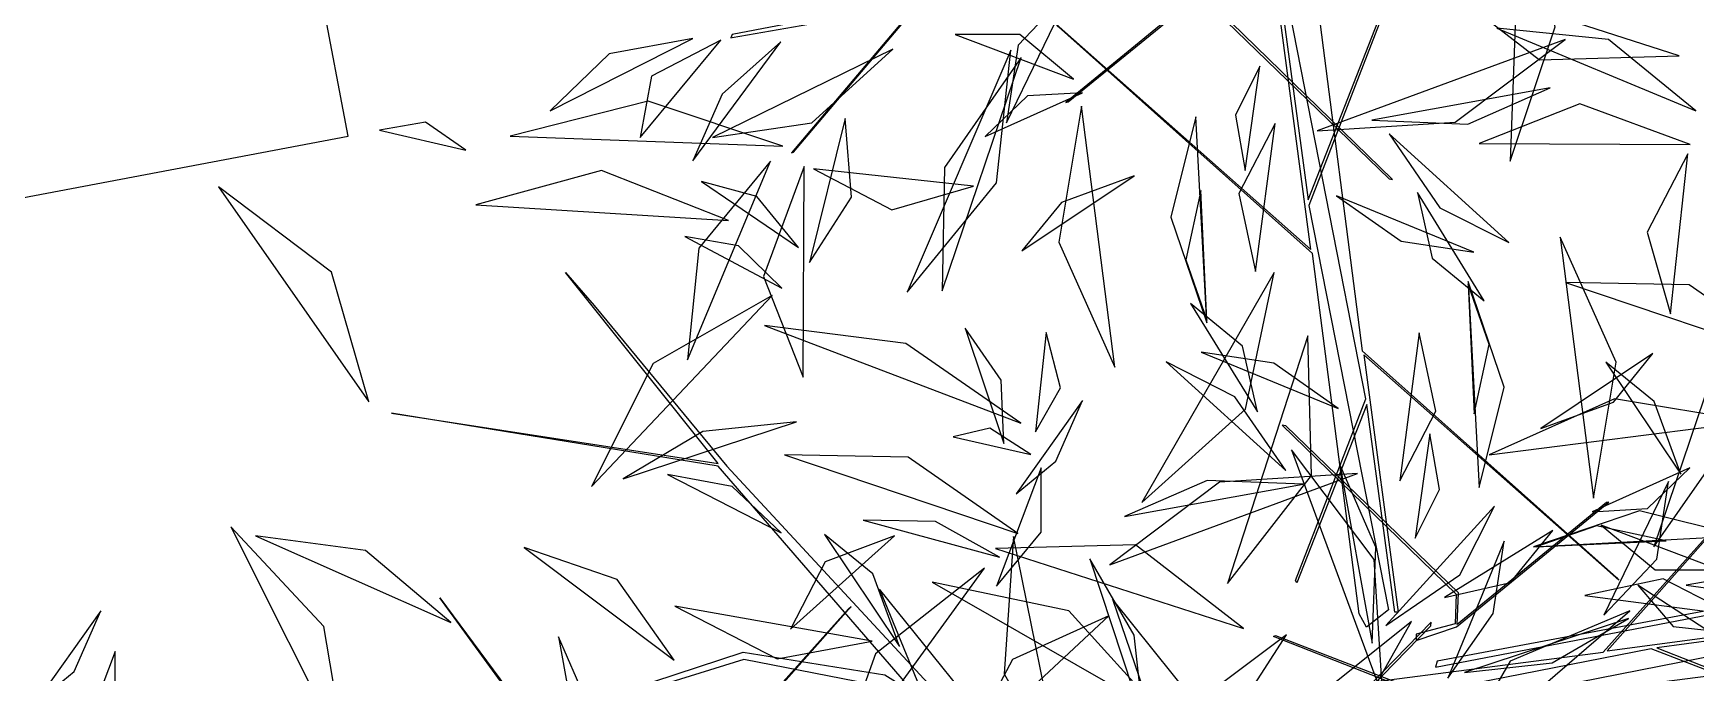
# Model space of a CAD drawing. Header units: centimetres. Extents: x 197412 to 267601, y -375791 to -305433.
# Drawn here: x 220782 to 222001, y -371177 to -370707 of the extents above; entities that cross this region are included whole.
import ezdxf

# ---------------------------------------------------------------- set-up
doc = ezdxf.new("R2010")
doc.units = ezdxf.units.CM
doc.layers.add('3-BAT C-Niveau 0', color=250, linetype='Continuous')

# ---------------------------------------------------------------- blocks, each defined once
blk = doc.blocks.new('Groupe-228-1')
at = {"linetype": 'Continuous', "flags": 128}
for points in [[(13902.76, -49922.32), (13896.39, -49918.16), (13886.11, -49916.16), (13850.01, -49927.38), (13849.8, -49927.21), (13869.25, -49921.17), (13869.53, -49919.46), (13863.84, -49911.64), (13869.69, -49919.55), (13869.54, -49921.06), (13886.06, -49915.62), (13896.46, -49917.29), (13898.68, -49918.68), (13884.24, -49901.98), (13860.3, -49898.09), (13884.24, -49901.78), (13873.05, -49887.76), (13875.15, -49890.18), (13884.88, -49901.98), (13901.16, -49919.59), (13900.65, -49919.78), (13898.68, -49918.68), (13902.99, -49921.27)], [(13965.93, -49896.83), (13949.39, -49915.52), (13968.29, -49913.01), (13968.27, -49913.25), (13953.04, -49915.31), (13966.12, -49920.43), (13965.95, -49920.52), (13952.62, -49915.37), (13922.94, -49921.2), (13921.68, -49919.59), (13922.65, -49919.04), (13949.1, -49915.63), (13965.74, -49897)], [(13893.98, -49912.26), (13877.44, -49930.95), (13896.33, -49928.43), (13896.31, -49928.67), (13881.09, -49930.74), (13894.16, -49935.86), (13894, -49935.95), (13880.66, -49930.8), (13850.99, -49936.63), (13849.72, -49935.02), (13850.69, -49934.46), (13877.15, -49931.06), (13893.79, -49912.43)], [(13920.69, -49923.24), (13921.7, -49926.2), (13930.86, -49937.36), (13930.83, -49937.19), (13921.88, -49926.23), (13924.19, -49926.34), (13936.47, -49913.68), (13936.51, -49913.41), (13924.11, -49926.16), (13921.93, -49926.1), (13921.17, -49923.23)], [(13925.12, -49938.09), (13941.66, -49919.39), (13922.77, -49921.91), (13922.79, -49921.67), (13938.01, -49919.61), (13924.94, -49914.48), (13925.1, -49914.39), (13938.44, -49919.55), (13968.11, -49913.72), (13969.38, -49915.33), (13968.41, -49915.88), (13941.96, -49919.28), (13925.31, -49937.91)]]:
    blk.add_lwpolyline(points, close=True, dxfattribs=at)
at = {"linetype": 'Continuous'}
for points in [[(13942.29, -49879.59, -186.41), (13945.59, -49869.72, -187.61), (13943.03, -49859.62, -186.97), (13943.03, -49859.62, -186.97), (13942.29, -49879.59, -186.41)], [(13955.89, -49875.9, -186.4), (13949.5, -49870.66, -186.75), (13941.3, -49869.82, -187), (13941.3, -49869.82, -187), (13955.89, -49875.9, -186.4)], [(13883.82, -49877.85, -212.86), (13891.09, -49876.78, -209.91), (13897.05, -49871.37, -208.14), (13897.05, -49871.37, -208.14), (13883.82, -49877.85, -212.86)], [(13883.82, -49877.85, -212.86), (13891.09, -49876.78, -209.91), (13897.05, -49871.37, -208.14), (13897.05, -49871.37, -208.14), (13883.82, -49877.85, -212.86)], [(13898.08, -49889.2, -223.66), (13904.63, -49881.18, -222.36), (13905.7, -49871.43, -219.58), (13905.7, -49871.43, -219.58), (13898.08, -49889.2, -223.66)], [(13955.48, -49878.36, -182.25), (13947.4, -49875.38, -178.08), (13940.02, -49878.29, -173.29), (13940.02, -49878.29, -173.29), (13955.48, -49878.36, -182.25)], [(13865.74, -49878.79, -211.21), (13862.79, -49876.73, -209.03), (13859.4, -49877.31, -206.71), (13859.4, -49877.31, -206.71), (13865.74, -49878.79, -211.21)], [(13865.74, -49878.79, -211.21), (13862.79, -49876.73, -209.03), (13859.4, -49877.31, -206.71), (13859.4, -49877.31, -206.71), (13865.74, -49878.79, -211.21)], [(13890.94, -49887.03, -232.48), (13894, -49882.23, -232.45), (13893.54, -49876.46, -231.83), (13893.54, -49876.46, -231.83), (13890.94, -49887.03, -232.48)], [(13955.32, -49879.05, -181.99), (13952.32, -49884.79, -181.12), (13954.04, -49890.79, -179.03), (13954.04, -49890.79, -179.03), (13955.32, -49879.05, -181.99)], [(13884.99, -49883.94, -228.35), (13875.69, -49880.27, -229.1), (13866.47, -49882.8, -232.12), (13866.47, -49882.8, -232.12), (13884.99, -49883.94, -228.35)], [(13858.63, -49897.24, -215.07), (13855.9, -49887.73, -213.8), (13847.62, -49881.48, -214.42), (13847.62, -49881.48, -214.42), (13858.63, -49897.24, -215.07)], [(13890.12, -49885.93, -232.75), (13887.06, -49882.19, -233.5), (13883.01, -49881.09, -235.42), (13883.01, -49881.09, -235.42), (13890.12, -49885.93, -232.75)], [(13888.91, -49888.9, -229.3), (13885.72, -49885.81, -228.25), (13881.78, -49885.11, -226.49), (13881.78, -49885.11, -226.49), (13888.91, -49888.9, -229.3)], [(13915.29, -49904.64, -220.09), (13922.88, -49897.78, -220.53), (13924.98, -49887.76, -219.34), (13924.98, -49887.76, -219.34), (13915.29, -49904.64, -220.09)], [(13963.48, -49894.27, -207.25), (13955.42, -49888.65, -205.29), (13946.35, -49888.48, -201.98), (13946.35, -49888.48, -201.98), (13963.48, -49894.27, -207.25)], [(13888.19, -49889.44, -228.97), (13879.47, -49894.44, -227.8), (13874.95, -49903.45, -227.09), (13874.95, -49903.45, -227.09), (13888.19, -49889.44, -228.97)], [(13906.43, -49898.81, -212.64), (13897.98, -49892.96, -211.07), (13887.64, -49891.65, -212.06), (13887.64, -49891.65, -212.06), (13906.43, -49898.81, -212.64)], [(13906.43, -49898.81, -212.64), (13897.98, -49892.96, -211.07), (13887.64, -49891.65, -212.06), (13887.64, -49891.65, -212.06), (13906.43, -49898.81, -212.64)], [(13905.18, -49900.3, -172.05), (13904.97, -49895.66, -171.7), (13902.35, -49891.83, -172.02), (13902.35, -49891.83, -172.02), (13905.18, -49900.3, -172.05)], [(13905.18, -49900.3, -172.05), (13904.97, -49895.66, -171.7), (13902.35, -49891.83, -172.02), (13902.35, -49891.83, -172.02), (13905.18, -49900.3, -172.05)], [(13907.49, -49899.46, -213.12), (13909.34, -49896.22, -210.71), (13908.29, -49892.16, -208.62), (13908.29, -49892.16, -208.62), (13907.49, -49899.46, -213.12)], [(13907.49, -49899.46, -213.12), (13909.34, -49896.22, -210.71), (13908.29, -49892.16, -208.62), (13908.29, -49892.16, -208.62), (13907.49, -49899.46, -213.12)], [(13921.58, -49910.58, -220.85), (13927.73, -49902.66, -221.31), (13927.45, -49892.4, -222.56), (13927.45, -49892.4, -222.56), (13921.58, -49910.58, -220.85)], [(13954.8, -49902.55, -210.84), (13952.85, -49897.22, -209.98), (13949.3, -49894.33, -207.2), (13949.3, -49894.33, -207.2), (13954.8, -49902.55, -210.84)], [(13906.07, -49904, -171.59), (13908.98, -49901.61, -169.03), (13910.93, -49897.15, -167.96), (13910.93, -49897.15, -167.96), (13906.07, -49904, -171.59)], [(13959.92, -49898.69, -179.52), (13949.94, -49897.03, -178.73), (13940.75, -49901.14, -177.91), (13940.75, -49901.14, -177.91), (13959.92, -49898.69, -179.52)], [(13889.98, -49898.71, -196.26), (13883.11, -49899.43, -195.05), (13877.26, -49902.91, -196.39), (13877.26, -49902.91, -196.39), (13889.98, -49898.71, -196.26)], [(13907.15, -49901.11, -212.09), (13904.16, -49899.19, -209.87), (13901.47, -49899.82, -207.1), (13901.47, -49899.82, -207.1), (13907.15, -49901.11, -212.09)], [(13907.15, -49901.11, -212.09), (13904.16, -49899.19, -209.87), (13901.47, -49899.82, -207.1), (13901.47, -49899.82, -207.1), (13907.15, -49901.11, -212.09)], [(13906.21, -49906.92, -207.25), (13898.16, -49901.3, -205.29), (13889.09, -49901.13, -201.98), (13889.09, -49901.13, -201.98), (13906.21, -49906.92, -207.25)], [(13932.96, -49918.93, -225.36), (13932.33, -49908.81, -224.7), (13926.25, -49900.78, -224), (13926.25, -49900.78, -224), (13932.96, -49918.93, -225.36)], [(13888.86, -49906.85, -195.33), (13885.25, -49903.46, -195.1), (13880.53, -49902.59, -194.26), (13880.53, -49902.59, -194.26), (13888.86, -49906.85, -195.33)], [(13904.63, -49910.77, -215.21), (13907.9, -49906.82, -213.09), (13907.9, -49902.09, -210.46), (13907.9, -49902.09, -210.46), (13904.63, -49910.77, -215.21)], [(13932.17, -49914.95, -183.78), (13932.45, -49907.91, -183.14), (13929.81, -49901.85, -184.94), (13929.81, -49901.85, -184.94), (13932.17, -49914.95, -183.78)], [(13933.18, -49913.67, -176.88), (13938.6, -49909.94, -176.9), (13941.15, -49904.9, -174.04), (13941.15, -49904.9, -174.04), (13933.18, -49913.67, -176.88)], [(13904.85, -49908.64, -204.62), (13900.16, -49906.02, -205.07), (13894.86, -49905.94, -204.23), (13894.86, -49905.94, -204.23), (13904.85, -49908.64, -204.62)], [(13959.13, -49907.07, -247.3), (13951.77, -49905.24, -244.69), (13944.01, -49907.89, -243.35), (13944.01, -49907.89, -243.35), (13959.13, -49907.07, -247.3)], [(13959.13, -49907.07, -247.3), (13951.77, -49905.24, -244.69), (13944.01, -49907.89, -243.35), (13944.01, -49907.89, -243.35), (13959.13, -49907.07, -247.3)], [(13856.95, -49923.24, -194.97), (13855.32, -49913.73, -192.57), (13848.52, -49906.43, -191.31), (13848.52, -49906.43, -191.31), (13856.95, -49923.24, -194.97)], [(13864.63, -49913.45, -201.48), (13858.38, -49908.16, -202.35), (13850.33, -49907.09, -201.76), (13850.33, -49907.09, -201.76), (13864.63, -49913.45, -201.48)], [(13897.16, -49907.09, -184.69), (13892.09, -49909, -183.17), (13889.53, -49913.92, -181.63), (13889.53, -49913.92, -181.63), (13897.16, -49907.09, -184.69)], [(13897.53, -49915.2, -210.84), (13895.58, -49909.86, -209.98), (13892.03, -49906.98, -207.2), (13892.03, -49906.98, -207.2), (13897.53, -49915.2, -210.84)], [(13905.88, -49907.13, -176.08), (13905.21, -49917.21, -174.79), (13909.48, -49924.84, -170.69), (13909.48, -49924.84, -170.69), (13905.88, -49907.13, -176.08)], [(13937.48, -49911.6, -161.32), (13942.31, -49910.51, -161.24), (13945.42, -49906.69, -160.95), (13945.42, -49906.69, -160.95), (13937.48, -49911.6, -161.32)], [(13937.73, -49917.52, -228.81), (13941.05, -49912.79, -229.15), (13941.86, -49907.47, -227.32), (13941.86, -49907.47, -227.32), (13937.73, -49917.52, -228.81)], [(13953.73, -49907.44, -223.21), (13948.63, -49906.35, -222.61), (13944.2, -49907.88, -220.88), (13944.2, -49907.88, -220.88), (13953.73, -49907.44, -223.21)], [(13953.73, -49907.44, -223.21), (13948.63, -49906.35, -222.61), (13944.2, -49907.88, -220.88), (13944.2, -49907.88, -220.88), (13953.73, -49907.44, -223.21)], [(13881.01, -49916.2, -207.16), (13876.83, -49910.28, -205.48), (13870.02, -49907.93, -203.83), (13870.02, -49907.93, -203.83), (13881.01, -49916.2, -207.16)], [(13881.01, -49916.2, -207.16), (13876.83, -49910.28, -205.48), (13870.02, -49907.93, -203.83), (13870.02, -49907.93, -203.83), (13881.01, -49916.2, -207.16)], [(13915.43, -49920.79, -200.44), (13914.72, -49914.37, -199.26), (13911.48, -49908.76, -200.49), (13911.48, -49908.76, -200.49), (13915.43, -49920.79, -200.44)], [(13903.76, -49909.45, -204.31), (13895.77, -49915.74, -204.16), (13892.41, -49925.08, -202.67), (13892.41, -49925.08, -202.67), (13903.76, -49909.45, -204.31)], [(13962.86, -49911.76, -197.01), (13959.26, -49909.99, -196.39), (13955.19, -49910.69, -196.61), (13955.19, -49910.69, -196.61), (13962.86, -49911.76, -197.01)], [(13896.05, -49910.99, -205.3), (13899.2, -49918.63, -204.92), (13905.91, -49923.22, -203.9), (13905.91, -49923.22, -203.9), (13896.05, -49910.99, -205.3)], [(13958.64, -49912.89, -186.16), (13953.51, -49910.24, -185.75), (13947.77, -49911.46, -185.13), (13947.77, -49911.46, -185.13), (13958.64, -49912.89, -186.16)], [(13881.07, -49912.24, -188.89), (13888.57, -49916.11, -185.79), (13895.53, -49914.81, -181.22), (13895.53, -49914.81, -181.22), (13881.07, -49912.24, -188.89)], [(13913.13, -49911.73, -210.57), (13915.72, -49919.3, -206.9), (13922.09, -49922.89, -202.54), (13922.09, -49922.89, -202.54), (13913.13, -49911.73, -210.57)], [(13834.11, -49919.43, -171.59), (13837.02, -49917.03, -169.03), (13838.98, -49912.58, -167.96), (13838.98, -49912.58, -167.96), (13834.11, -49919.43, -171.59)], [(13912.88, -49912.96, -217.22), (13905.8, -49916.15, -219.34), (13902.27, -49922.86, -221.55), (13902.27, -49922.86, -221.55), (13912.88, -49912.96, -217.22)], [(13874.9, -49927.59, -183.78), (13875.18, -49920.55, -183.14), (13872.54, -49914.5, -184.94), (13872.54, -49914.5, -184.94), (13874.9, -49927.59, -183.78)], [(13915.5, -49922.14, -200.73), (13922.19, -49920.12, -197.34), (13925.89, -49914.34, -193.77), (13925.89, -49914.34, -193.77), (13915.5, -49922.14, -200.73)], [(13915.5, -49922.14, -200.73), (13922.19, -49920.12, -197.34), (13925.89, -49914.34, -193.77), (13925.89, -49914.34, -193.77), (13915.5, -49922.14, -200.73)], [(13836.76, -49924.26, -215.21), (13840.03, -49920.31, -213.09), (13840.03, -49915.58, -210.46), (13840.03, -49915.58, -210.46), (13836.76, -49924.26, -215.21)]]:
    blk.add_polyline3d(points, dxfattribs=at)
blk = doc.blocks.new('Groupe-229-1')
at = {"linetype": 'Continuous', "flags": 128}
for points in [[(13885.26, -49870.52), (13898.74, -49868.16), (13889.62, -49878.98), (13889.76, -49878.93), (13899.05, -49867.95), (13922.32, -49863.6), (13922.44, -49863.15), (13885.27, -49870.3), (13885.16, -49870.54), (13885.23, -49870.52)], [(13973.99, -49909.35), (13960.51, -49911.71), (13969.64, -49900.89), (13969.49, -49900.94), (13960.2, -49911.92), (13936.94, -49916.27), (13936.81, -49916.72), (13973.98, -49909.57), (13974.1, -49909.33), (13974.03, -49909.35)]]:
    blk.add_lwpolyline(points, dxfattribs=at)
for points in [[(13923.84, -49865.1), (13920.89, -49866.11), (13909.72, -49875.27), (13909.9, -49875.23), (13920.85, -49866.28), (13920.75, -49868.6), (13933.41, -49880.87), (13933.67, -49880.92), (13920.93, -49868.52), (13920.99, -49866.34), (13923.85, -49865.57)], [(13950.26, -49910.34), (13931.56, -49893.8), (13934.08, -49912.69), (13933.84, -49912.68), (13931.78, -49897.45), (13926.65, -49910.52), (13926.56, -49910.36), (13931.72, -49897.02), (13925.89, -49867.35), (13927.5, -49866.08), (13928.05, -49867.06), (13931.45, -49893.51), (13950.08, -49910.15)], [(13909, -49869.53), (13927.69, -49886.07), (13925.18, -49867.18), (13925.42, -49867.19), (13927.48, -49882.42), (13932.6, -49869.35), (13932.69, -49869.51), (13927.54, -49882.85), (13933.37, -49912.52), (13931.76, -49913.79), (13931.21, -49912.81), (13927.8, -49886.36), (13909.17, -49869.72)], [(13935.41, -49914.77), (13938.36, -49913.76), (13949.53, -49904.6), (13949.36, -49904.63), (13938.4, -49913.59), (13938.51, -49911.27), (13925.85, -49899), (13925.58, -49898.95), (13938.32, -49911.35), (13938.27, -49913.53), (13935.4, -49914.3)]]:
    blk.add_lwpolyline(points, close=True, dxfattribs=at)
at = {"linetype": 'Continuous'}
for points in [[(13936.5, -49865.99, -220.85), (13944.43, -49872.14, -221.31), (13954.68, -49871.86, -222.56), (13954.68, -49871.86, -222.56), (13936.5, -49865.99, -220.85)], [(13910.11, -49866.96, -207.06), (13906.22, -49871.08, -208.24), (13905.36, -49876.78, -209.24), (13905.36, -49876.78, -209.24), (13910.11, -49866.96, -207.06)], [(13882.37, -49870.58, -174.84), (13876.24, -49871.72, -175.45), (13871.93, -49875.89, -176.76), (13871.93, -49875.89, -176.76), (13882.37, -49870.58, -174.84)], [(13884.43, -49870.7, -174.58), (13879.35, -49873.35, -172.2), (13878.53, -49877.85, -168.43), (13878.53, -49877.85, -168.43), (13884.43, -49870.7, -174.58)], [(13888.84, -49870.82, -186.97), (13884.54, -49874.67, -187.38), (13882.37, -49879.55, -185.5), (13882.37, -49879.55, -185.5), (13888.84, -49870.82, -186.97)], [(13910.29, -49873.57, -215.21), (13906.34, -49870.3, -213.09), (13901.61, -49870.3, -210.46), (13901.61, -49870.3, -210.46), (13910.29, -49873.57, -215.21)], [(13928.15, -49877.37, -225.36), (13938.27, -49876.73, -224.7), (13946.31, -49870.65, -224), (13946.31, -49870.65, -224), (13928.15, -49877.37, -225.36)], [(13906.44, -49871.98, -207.25), (13900.82, -49880.04, -205.29), (13900.65, -49889.11, -201.98), (13900.65, -49889.11, -201.98), (13906.44, -49871.98, -207.25)], [(13923.93, -49872.61, -197.01), (13922.16, -49876.2, -196.39), (13922.86, -49880.27, -196.61), (13922.86, -49880.27, -196.61), (13923.93, -49872.61, -197.01)], [(13910.94, -49874.56, -179.83), (13906.9, -49874.8, -178.67), (13903.81, -49877.77, -177.99), (13903.81, -49877.77, -177.99), (13910.94, -49874.56, -179.83)], [(13932.14, -49876.58, -183.78), (13939.18, -49876.86, -183.14), (13945.23, -49874.21, -184.94), (13945.23, -49874.21, -184.94), (13932.14, -49876.58, -183.78)], [(13888.98, -49878.49, -186.41), (13879.1, -49875.18, -187.61), (13869, -49877.75, -186.97), (13869, -49877.75, -186.97), (13888.98, -49878.49, -186.41)], [(13910.86, -49875.55, -179.52), (13909.2, -49885.53, -178.73), (13913.31, -49894.71, -177.91), (13913.31, -49894.71, -177.91), (13910.86, -49875.55, -179.52)], [(13919.24, -49876.33, -247.3), (13917.41, -49883.69, -244.69), (13920.06, -49891.45, -243.35), (13920.06, -49891.45, -243.35), (13919.24, -49876.33, -247.3)], [(13919.24, -49876.33, -247.3), (13917.41, -49883.69, -244.69), (13920.06, -49891.45, -243.35), (13920.06, -49891.45, -243.35), (13919.24, -49876.33, -247.3)], [(13925.06, -49876.82, -186.16), (13922.41, -49881.95, -185.75), (13923.62, -49887.69, -185.13), (13923.62, -49887.69, -185.13), (13925.06, -49876.82, -186.16)], [(13933.41, -49877.59, -176.88), (13937.14, -49883, -176.9), (13942.19, -49885.56, -174.04), (13942.19, -49885.56, -174.04), (13933.41, -49877.59, -176.88)], [(13888.07, -49879.58, -186.4), (13882.83, -49885.96, -186.75), (13881.99, -49894.17, -187), (13881.99, -49894.17, -187), (13888.07, -49879.58, -186.4)], [(13890.53, -49879.98, -182.25), (13887.55, -49888.06, -178.08), (13890.46, -49895.44, -173.29), (13890.46, -49895.44, -173.29), (13890.53, -49879.98, -182.25)], [(13891.22, -49880.15, -181.99), (13896.96, -49883.15, -181.12), (13902.96, -49881.42, -179.03), (13902.96, -49881.42, -179.03), (13891.22, -49880.15, -181.99)], [(13914.72, -49880.66, -210.84), (13909.39, -49882.61, -209.98), (13906.5, -49886.16, -207.2), (13906.5, -49886.16, -207.2), (13914.72, -49880.66, -210.84)], [(13919.61, -49881.73, -223.21), (13918.52, -49886.83, -222.61), (13920.05, -49891.26, -220.88), (13920.05, -49891.26, -220.88), (13919.61, -49881.73, -223.21)], [(13919.61, -49881.73, -223.21), (13918.52, -49886.83, -222.61), (13920.05, -49891.26, -220.88), (13920.05, -49891.26, -220.88), (13919.61, -49881.73, -223.21)], [(13935.49, -49881.89, -161.32), (13936.58, -49886.71, -161.24), (13940.39, -49889.83, -160.95), (13940.39, -49889.83, -160.95), (13935.49, -49881.89, -161.32)], [(13929.57, -49882.14, -228.81), (13934.3, -49885.46, -229.15), (13939.62, -49886.27, -227.32), (13939.62, -49886.27, -227.32), (13929.57, -49882.14, -228.81)], [(13948.4, -49904.32, -179.52), (13950.06, -49894.34, -178.73), (13945.95, -49885.16, -177.91), (13945.95, -49885.16, -177.91), (13948.4, -49904.32, -179.52)], [(13940.02, -49903.54, -247.3), (13941.85, -49896.18, -244.69), (13939.2, -49888.42, -243.35), (13939.2, -49888.42, -243.35), (13940.02, -49903.54, -247.3)], [(13940.02, -49903.54, -247.3), (13941.85, -49896.18, -244.69), (13939.2, -49888.42, -243.35), (13939.2, -49888.42, -243.35), (13940.02, -49903.54, -247.3)], [(13939.64, -49898.14, -223.21), (13940.74, -49893.04, -222.61), (13939.2, -49888.61, -220.88), (13939.2, -49888.61, -220.88), (13939.64, -49898.14, -223.21)], [(13939.64, -49898.14, -223.21), (13940.74, -49893.04, -222.61), (13939.2, -49888.61, -220.88), (13939.2, -49888.61, -220.88), (13939.64, -49898.14, -223.21)], [(13923.76, -49897.98, -161.32), (13922.68, -49893.16, -161.24), (13918.86, -49890.04, -160.95), (13918.86, -49890.04, -160.95), (13923.76, -49897.98, -161.32)], [(13952.81, -49907.89, -207.25), (13958.43, -49899.83, -205.29), (13958.6, -49890.76, -201.98), (13958.6, -49890.76, -201.98), (13952.81, -49907.89, -207.25)], [(13934.2, -49903.05, -186.16), (13936.84, -49897.92, -185.75), (13935.63, -49892.18, -185.13), (13935.63, -49892.18, -185.13), (13934.2, -49903.05, -186.16)], [(13929.69, -49897.73, -228.81), (13924.96, -49894.41, -229.15), (13919.64, -49893.6, -227.32), (13919.64, -49893.6, -227.32), (13929.69, -49897.73, -228.81)], [(13944.53, -49899.21, -210.84), (13949.87, -49897.26, -209.98), (13952.75, -49893.71, -207.2), (13952.75, -49893.71, -207.2), (13944.53, -49899.21, -210.84)], [(13925.84, -49902.28, -176.88), (13922.11, -49896.87, -176.9), (13917.07, -49894.31, -174.04), (13917.07, -49894.31, -174.04), (13925.84, -49902.28, -176.88)], [(13935.33, -49907.26, -197.01), (13937.1, -49903.67, -196.39), (13936.4, -49899.6, -196.61), (13936.4, -49899.6, -196.61), (13935.33, -49907.26, -197.01)], [(13931.1, -49902.5, -225.36), (13920.98, -49903.14, -224.7), (13912.94, -49909.22, -224), (13912.94, -49909.22, -224), (13931.1, -49902.5, -225.36)], [(13948.31, -49905.31, -179.83), (13952.36, -49905.07, -178.67), (13955.45, -49902.1, -177.99), (13955.45, -49902.1, -177.99), (13948.31, -49905.31, -179.83)], [(13927.11, -49903.29, -183.78), (13920.08, -49903.01, -183.14), (13914.02, -49905.66, -184.94), (13914.02, -49905.66, -184.94), (13927.11, -49903.29, -183.78)], [(13949.15, -49912.91, -207.06), (13953.03, -49908.79, -208.24), (13953.89, -49903.09, -209.24), (13953.89, -49903.09, -209.24), (13949.15, -49912.91, -207.06)], [(13948.96, -49906.3, -215.21), (13952.91, -49909.57, -213.09), (13957.64, -49909.57, -210.46), (13957.64, -49909.57, -210.46), (13948.96, -49906.3, -215.21)], [(13922.75, -49913.88, -220.85), (13914.83, -49907.73, -221.31), (13904.57, -49908.01, -222.56), (13904.57, -49908.01, -222.56), (13922.75, -49913.88, -220.85)], [(13916.81, -49920.18, -220.09), (13909.95, -49912.59, -220.53), (13899.93, -49910.48, -219.34), (13899.93, -49910.48, -219.34), (13916.81, -49920.18, -220.09)], [(13951.64, -49910.71, -177.75), (13954.23, -49913.74, -175.38), (13956.71, -49914, -172.12), (13956.71, -49914, -172.12), (13951.64, -49910.71, -177.75)], [(13923.9, -49922.33, -210.57), (13931.47, -49919.75, -206.9), (13935.06, -49913.37, -202.54), (13935.06, -49913.37, -202.54), (13923.9, -49922.33, -210.57)], [(13951.06, -49912.58, -178.9), (13942.29, -49916.29, -176.01), (13937.81, -49924.01, -172.29), (13937.81, -49924.01, -172.29), (13951.06, -49912.58, -178.9)], [(13951.06, -49912.58, -178.9), (13942.29, -49916.29, -176.01), (13937.81, -49924.01, -172.29), (13937.81, -49924.01, -172.29), (13951.06, -49912.58, -178.9)], [(13938.94, -49917.1, -200.44), (13945.36, -49916.39, -199.26), (13950.97, -49913.15, -200.49), (13950.97, -49913.15, -200.49), (13938.94, -49917.1, -200.44)]]:
    blk.add_polyline3d(points, dxfattribs=at)
blk = doc.blocks.new('Groupe-242-1')
for name in ['Groupe-229-1', 'Groupe-228-1']:
    blk.add_blockref(name, (0, 0))

msp = doc.modelspace()

# ---------------------------------------------------------------- linework, layer by layer
at = {"layer": '3-BAT C-Niveau 0', "flags": 128}
msp.add_lwpolyline([(220184.5, -366409.5), (214553.6, -367476), (214085, -365001.2), (211628.7, -365466.4), (210893.8, -361585.8), (209420.2, -361865.7), (210323.5, -366635.8), (215103, -371902.1), (221012.8, -370783)], close=True, dxfattribs=at)

# ---------------------------------------------------------------- block references
at = {"layer": '3-BAT C-Niveau 0', "xscale": 10, "yscale": 10, "zscale": 10}
msp.add_blockref('Groupe-242-1', (82441.7, 127994.6), dxfattribs=at)

doc.saveas('drawing.dxf')
